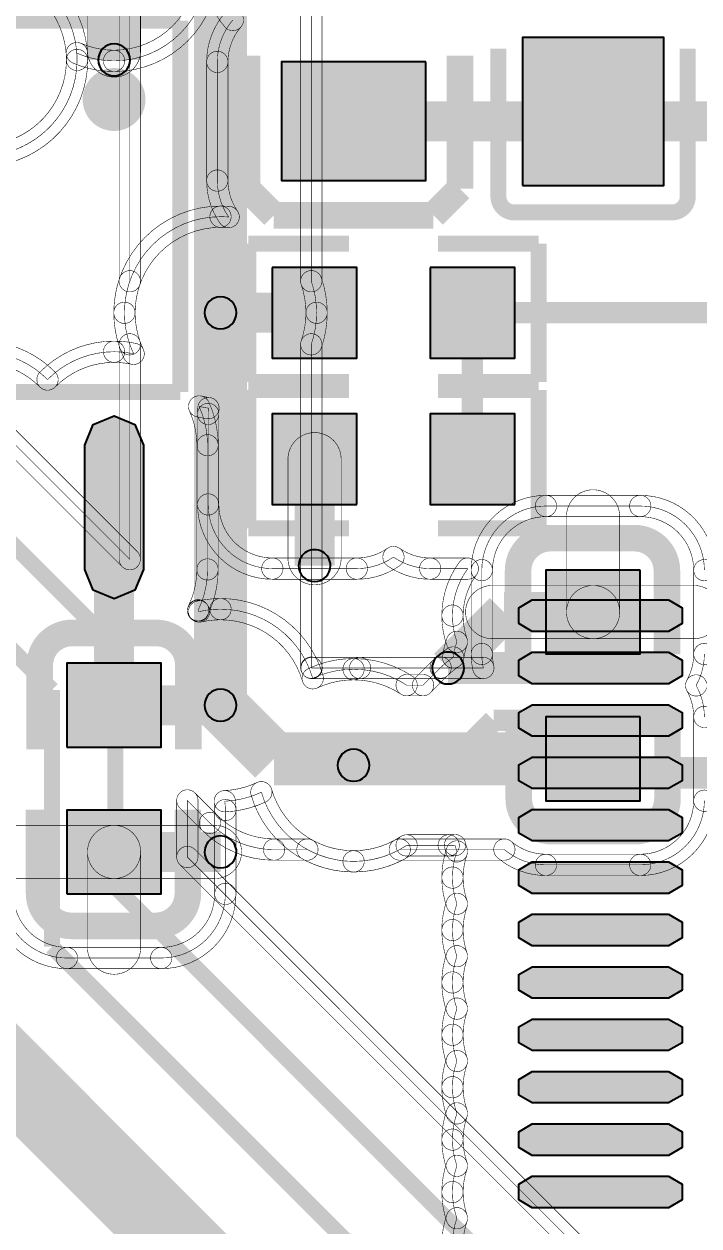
# Model space of a CAD drawing. Header units: millimetres. Extents: x -4.3 to 69.9, y 0.1 to 36.1.
# Drawn here: x 24.41 to 30.86, y 17.32 to 28.79 of the extents above; entities that cross this region are included whole.
import ezdxf

# ---------------------------------------------------------------- set-up
doc = ezdxf.new("R2010")
doc.units = ezdxf.units.MM
for name, color, linetype, true_color in [('Bottom Layer', 7, 'Continuous', 0x0000ff), ('Bottom Silkscreen Layer', 7, 'Continuous', 0x66cc33), ('Hole Layer', 7, 'Continuous', 0x222222), ('Top Layer', 7, 'Continuous', 0xff0000), ('Top Silkscreen Layer', 7, 'Continuous', 0xffcc00)]:
    doc.layers.add(name, color=color, linetype=linetype, true_color=true_color)

msp = doc.modelspace()

# ---------------------------------------------------------------- hatches: boundary and pattern name
at = {"layer": 'Bottom Layer'}
for points in [[(30.295059690119388, 23.579070358140722), (29.39505969011939, 23.579070358140722), (29.395059690119385, 22.779070358140725), (30.295059690119384, 22.779070358140725)], [(30.29505969011939, 22.17901955803912), (29.395059690119393, 22.17901955803912), (29.39505969011939, 21.37901955803912), (30.295059690119388, 21.37901955803912)]]:
    msp.add_hatch(color=256, dxfattribs=at).paths.add_polyline_path(points)
at = {"layer": 'Top Layer'}
for points in [[(29.17005334010668, 27.25105410210821), (30.52006604013208, 27.25105410210821), (30.520066040132082, 28.66106172212345), (29.170053340106683, 28.66106172212345)], [(28.247561595123194, 28.429108458216916), (26.870548641097287, 28.429108458216916), (26.870548641097287, 27.296570993141987), (28.247561595123194, 27.296570993141987)], [(26.78345186690374, 26.467056134112273), (26.78345186690374, 25.603048006096014), (27.589928879857762, 25.603048006096014), (27.589928879857762, 26.467056134112273)], [(28.290182880365766, 26.467056134112273), (28.290182880365766, 25.603048006096014), (29.09665989331979, 25.603048006096014), (29.09665989331979, 26.467056134112273)], [(24.993053086106176, 24.771069342138688), (25.075062443423676, 24.96905744481611), (25.273050546101096, 25.051066802133608), (25.471038648778514, 24.96905744481611), (25.553048006096017, 24.771069342138688), (25.553048006096017, 23.586055372110746), (25.471038648778514, 23.38806726943333), (25.273050546101096, 23.306057912115826), (25.075062443423676, 23.38806726943333), (24.993053086106176, 23.586055372110746)], [(27.589928879857755, 24.206045212090427), (27.589928879857755, 25.070053340106682), (26.783451866903732, 25.070053340106682), (26.783451866903732, 24.206045212090427)], [(29.09665989331978, 24.206045212090427), (29.09665989331978, 25.070053340106682), (28.29018288036576, 25.070053340106682), (28.29018288036576, 24.206045212090427)], [(30.565163830327663, 23.29503429006859), (30.695067640895328, 23.22003429006859), (30.695067640895328, 23.07003429006859), (30.565163830327663, 22.995034290068592), (29.265163830327662, 22.995034290068592), (29.135260019759997, 23.07003429006859), (29.135260019759997, 23.22003429006859), (29.265163830327662, 23.29503429006859)], [(30.565163830327663, 22.795161290322593), (30.695067640895328, 22.720161290322594), (30.695067640895328, 22.57016129032259), (30.565163830327663, 22.495161290322596), (29.265163830327662, 22.495161290322596), (29.135260019759997, 22.57016129032259), (29.135260019759997, 22.720161290322594), (29.265163830327662, 22.795161290322593)], [(24.823050546101097, 21.890068580137164), (25.723050546101096, 21.890068580137164), (25.723050546101096, 22.69006858013716), (24.823050546101097, 22.69006858013716)], [(30.565163830327663, 22.295034290068592), (30.695067640895328, 22.220034290068597), (30.695067640895328, 22.070034290068595), (30.565163830327663, 21.995034290068595), (29.265163830327662, 21.995034290068595), (29.135260019759997, 22.070034290068595), (29.135260019759997, 22.220034290068597), (29.265163830327662, 22.295034290068592)], [(30.565163830327663, 21.79516129032259), (30.695067640895328, 21.72016129032259), (30.695067640895328, 21.570161290322588), (30.565163830327663, 21.495161290322592), (29.265163830327662, 21.495161290322592), (29.135260019759997, 21.570161290322588), (29.135260019759997, 21.72016129032259), (29.265163830327662, 21.79516129032259)], [(24.823050546101097, 20.490017780035565), (25.723050546101096, 20.490017780035565), (25.723050546101096, 21.290017780035562), (24.823050546101097, 21.290017780035562)], [(30.565163830327663, 21.29503429006859), (30.695067640895328, 21.220034290068593), (30.695067640895328, 21.07003429006859), (30.565163830327663, 20.995034290068592), (29.265163830327662, 20.995034290068592), (29.135260019759997, 21.07003429006859), (29.135260019759997, 21.220034290068593), (29.265163830327662, 21.29503429006859)], [(30.565163830327663, 20.795161290322593), (30.695067640895328, 20.720161290322594), (30.695067640895328, 20.570161290322595), (30.565163830327663, 20.495161290322596), (29.265163830327662, 20.495161290322596), (29.135260019759997, 20.570161290322595), (29.135260019759997, 20.720161290322594), (29.265163830327662, 20.795161290322593)], [(30.565163830327663, 20.295034290068582), (30.695067640895328, 20.220034290068586), (30.695067640895328, 20.070034290068584), (30.565163830327663, 19.995034290068585), (29.265163830327662, 19.995034290068585), (29.135260019759997, 20.070034290068584), (29.135260019759997, 20.220034290068586), (29.265163830327662, 20.295034290068582)], [(30.565163830327663, 19.79516129032259), (30.695067640895328, 19.720161290322594), (30.695067640895328, 19.57016129032259), (30.565163830327663, 19.495161290322592), (29.265163830327662, 19.495161290322592), (29.135260019759997, 19.57016129032259), (29.135260019759997, 19.720161290322594), (29.265163830327662, 19.79516129032259)], [(30.565163830327663, 19.29503429006859), (30.695067640895328, 19.220034290068593), (30.695067640895328, 19.07003429006859), (30.565163830327663, 18.995034290068595), (29.265163830327662, 18.995034290068595), (29.135260019759997, 19.07003429006859), (29.135260019759997, 19.220034290068593), (29.265163830327662, 19.29503429006859)], [(30.565163830327663, 18.795161290322582), (30.695067640895328, 18.720161290322586), (30.695067640895328, 18.570161290322584), (30.565163830327663, 18.495161290322585), (29.265163830327662, 18.495161290322585), (29.135260019759997, 18.570161290322584), (29.135260019759997, 18.720161290322586), (29.265163830327662, 18.795161290322582)], [(30.565163830327663, 18.29503429006859), (30.695067640895328, 18.22003429006859), (30.695067640895328, 18.070034290068588), (30.565163830327663, 17.995034290068592), (29.265163830327662, 17.995034290068592), (29.135260019759997, 18.070034290068588), (29.135260019759997, 18.22003429006859), (29.265163830327662, 18.29503429006859)], [(30.565163830327663, 17.794907289814585), (30.695067640895328, 17.719907289814586), (30.695067640895328, 17.569907289814587), (30.565163830327663, 17.494907289814588), (29.265163830327662, 17.494907289814588), (29.135260019759997, 17.569907289814587), (29.135260019759997, 17.719907289814586), (29.265163830327662, 17.794907289814585)]]:
    msp.add_hatch(color=256, dxfattribs=at).paths.add_polyline_path(points)

# ---------------------------------------------------------------- linework, layer by layer
at = {"layer": 'Bottom Layer', "const_width": 0.005080010160020321}
for points in [[(25.422910845821697, 23.683647130818148), (24.056388112776215, 25.05016986386362), (24.056388112776226, 27.527935292346687), (24.06142825966699, 27.53297543923745, 0.39567566492825884), (24.91998983997968, 28.448056896113798, 0.41421356237309503), (24.003048006096016, 29.364998729997463, 0.1936106284134229), (23.368046736093476, 29.10953683822928, 0.1936106284134229), (22.733045466090935, 29.364998729997463, 0.1555990908378073), (22.20218440436881, 29.195699096550076), (22.20218440436881, 30.257664457993716), (23.18130235974316, 31.23678241336807), (23.181302437184208, 31.236782490809116), (23.84444374622271, 31.899923799847606), (26.692913385826778, 31.899923799847606), (26.692913385826778, 31.346829628573094), (25.676597888836472, 30.33051413158279), (25.676597885738857, 30.330514128485177, 0.198912367379658), (25.422910845821697, 29.718059436118875), (25.422910845821697, 29.718059399337992), (25.422910845821697, 26.336018557147046, 0.08380097908825353), (25.37211074422149, 26.035052070104143, 0.08380097908825353), (25.422910845821697, 25.73408558306124)], [(25.321310642621288, 29.718059399337992, -0.9999999999999999), (25.524511049022102, 29.718059399337992), (25.524511049022102, 26.336018557147046, -0.9999999999999999), (25.321310642621288, 26.336018557147046)], [(24.003048006096016, 29.466598933197872, -0.41421356237309503), (25.02159004318009, 28.448056896113798, -0.9999999999999999), (24.818389636779276, 28.448056896113798, 0.41421356237309503), (24.003048006096016, 29.263398526797054, -0.9999999999999999)], [(27.256794513589032, 26.336018557147046, -0.9999999999999999), (27.053594107188214, 26.336018557147046), (27.053594107188214, 29.359291783669736, -0.9999999999999999), (27.256794513589032, 29.359291783669736)], [(25.02159004318009, 28.448056896113798, -0.39567566492825884), (24.06789698582444, 27.431581371993534, -0.9999999999999999), (24.05495953350954, 27.634369506481367, 0.39567566492825884), (24.81838963677928, 28.448056896113798, -0.9999999999999999)], [(25.27051054102109, 26.035052070104143, -0.08380097908825353), (25.326939462743194, 26.369366644354013, -0.9999999999999999), (25.518882228900196, 26.302670469940075, 0.08380097908825353), (25.4737109474219, 26.035052070104143, -0.9999999999999999)], [(27.251165693467122, 26.369366644354013, -0.08380097908825353), (27.307594615189235, 26.035052070104143, -0.9999999999999999), (27.10439420878842, 26.035052070104143, 0.08380097908825353), (27.059222927310124, 26.302670469940075, -0.9999999999999999)], [(25.326939462743194, 25.700737495854273, -0.08380097908825353), (25.27051054102109, 26.035052070104143, -0.9999999999999999), (25.4737109474219, 26.035052070104143, 0.08380097908825353), (25.518882228900196, 25.76743367026821, -0.9999999999999999)], [(27.307594615189235, 26.035052070104143, -0.08380097908825353), (27.251165693467122, 25.700737495854273, -0.9999999999999999), (27.059222927310124, 25.76743367026821, 0.08380097908825353), (27.104394208788424, 26.035052070104143, -0.9999999999999999)], [(25.321310642621288, 25.73408558306124, -0.9999999999999999), (25.524511049022102, 25.73408558306124), (25.524511049022102, 23.683647130818148, -0.9999999999999999), (25.321310642621288, 23.683647130818148)], [(27.256794513589032, 22.6488362325863, -0.9999999999999999), (27.053594107188214, 22.6488362325863), (27.053594107188214, 25.73408558306124, -0.9999999999999999), (27.256794513589032, 25.73408558306124)], [(23.984545920123278, 24.978327671210682, -0.9999999999999999), (24.128230305429156, 25.12201205651656), (25.494753038474634, 23.755489323471085, -0.9999999999999999), (25.351068653168756, 23.61180493816521)], [(30.0990601981204, 23.17907035814072, -0.9999999999999999), (29.591059182118368, 23.17907035814072), (29.59105918211837, 24.092151384302777, -0.9999999999999999), (30.099060198120405, 24.092151384302777)], [(28.68131826263653, 23.57907035814071, -0.41421356237309503), (29.39505969011939, 24.292811785623574, -0.9999999999999999), (29.39505969011939, 24.089611379222763, 0.41421356237309503), (28.88451866903734, 23.57907035814071, -0.9999999999999999)], [(29.39505969011939, 24.089611379222763, -0.9999999999999999), (29.39505969011939, 24.292811785623577), (30.295059690119377, 24.29281178562358, -0.9999999999999999), (30.295059690119377, 24.089611379222767)], [(30.295059690119377, 24.292811785623577, -0.41421356237309503), (31.00880111760224, 23.579070358140722, -0.9999999999999999), (30.80560071120142, 23.579070358140722, 0.41421356237309503), (30.295059690119377, 24.089611379222767, -0.9999999999999999)], [(28.68131826263653, 23.57907035814071, -0.9999999999999999), (28.884518669037345, 23.57907035814071), (28.884518669037345, 22.779070358140725, -0.9999999999999999), (28.68131826263653, 22.779070358140725)], [(31.008801117602243, 22.779070358140736, -0.9999999999999999), (30.805600711201425, 22.779070358140736), (30.805600711201425, 23.579070358140722, -0.9999999999999999), (31.008801117602243, 23.579070358140722)], [(28.88197866395733, 22.925069850139707, -0.9999999999999999), (28.88197866395733, 23.43307086614174), (29.845059690119385, 23.433070866141737, -0.9999999999999999), (29.845059690119385, 22.925069850139703)], [(29.845059690119385, 22.925069850139703, -0.9999999999999999), (29.845059690119385, 23.433070866141737), (30.808140716281436, 23.43307086614174, -0.9999999999999999), (30.808140716281436, 22.925069850139707)], [(28.69860524097387, 22.622935718900486, -0.05519088664886913), (28.68131826263653, 22.779070358140725, -0.9999999999999999), (28.884518669037345, 22.779070358140725, 0.05519088664886913), (28.89688408770569, 22.66738686174468, -0.9999999999999999)], [(31.00880111760224, 22.779070358140736, -0.1287638136880009), (30.917194153728747, 22.429248211193517, -0.9999999999999999), (30.740074021740316, 22.52884170498632, 0.1287638136880009), (30.805600711201425, 22.779070358140736, -0.9999999999999999)], [(27.083352117735686, 22.576994039933364, -0.9999999999999999), (27.22703650304156, 22.72067842523924), (27.230711445305282, 22.71700348297552, -0.9999999999999999), (27.087027059999404, 22.573319097669643)], [(27.158869252652345, 22.543561087122175, -0.9999999999999999), (27.158869252652345, 22.74676149352299), (27.62103120492719, 22.74676149352299, -0.9999999999999999), (27.62103120492719, 22.543561087122175)], [(27.62103120492719, 22.543561087122175, -0.9999999999999999), (27.62103120492719, 22.74676149352299), (27.621031279345672, 22.74676149352299, -0.9999999999999999), (27.621031279345672, 22.543561087122175)], [(27.621031279345672, 22.543561087122175, -0.9999999999999999), (27.621031279345672, 22.74676149352299), (28.79774466433978, 22.74676149352299, -0.9999999999999999), (28.79774466433978, 22.543561087122175)], [(30.917194153728744, 22.52884170498632, -0.1287638136880009), (31.008801117602246, 22.179019558039123, -0.9999999999999999), (30.80560071120143, 22.179019558039116, 0.1287638136880009), (30.740074021740316, 22.429248211193517, -0.9999999999999999)], [(31.008801117602246, 21.37901955803913, -0.9999999999999999), (30.80560071120143, 21.37901955803913), (30.80560071120143, 22.17901955803912, -0.9999999999999999), (31.008801117602246, 22.17901955803912)], [(26.074032460477373, 20.841741423616376, -0.9999999999999999), (25.870832054076555, 20.841741423616376), (25.870832054076555, 21.381779516232758, -0.9999999999999999), (26.074032460477373, 21.381779516232758)], [(25.900590064624026, 21.309937323579817, -0.9999999999999999), (26.0442744499299, 21.453621708885695), (26.25948909690621, 21.238407061909385, -0.9999999999999999), (26.115804711600333, 21.09472267660351)], [(31.008801117602246, 21.379019558039133, -0.41421356237309503), (30.295059690119388, 20.665278130556263, -0.9999999999999999), (30.295059690119388, 20.86847853695708, 0.41421356237309503), (30.805600711201432, 21.379019558039126, -0.9999999999999999)], [(26.115804711600333, 21.09472267660351, -0.9999999999999999), (26.25948909690621, 21.238407061909385), (26.25948910048984, 21.238407058325755, -0.9999999999999999), (26.115804715183963, 21.09472267301988)], [(26.800101600203202, 20.81127762255525, -0.198912367379658), (26.115804715183963, 21.09472267301988, -0.9999999999999999), (26.25948910048984, 21.238407058325755, 0.198912367379658), (26.800101600203202, 21.01447802895606, -0.9999999999999999)], [(26.800101600203202, 20.81127762255525, -0.9999999999999999), (26.800101600203202, 21.014478028956063), (26.800101637338503, 21.014478028956063, -0.9999999999999999), (26.800101637338503, 20.81127762255525)], [(26.800101637338503, 20.81127762255525, -0.9999999999999999), (26.800101637338503, 21.014478028956063), (27.118487301419975, 21.014478028956063, -0.9999999999999999), (27.118487301419975, 20.81127762255525)], [(27.55905511811024, 20.6985013970028, -0.1259570272071733), (27.069670922839332, 20.82377360322588, -0.9999999999999999), (27.167303680000614, 21.001982048285427, 0.1259570272071733), (27.55905511811024, 20.90170180340361, -0.9999999999999999)], [(28.048439313381145, 20.82377360322588, -0.1259570272071733), (27.55905511811024, 20.6985013970028, -0.9999999999999999), (27.55905511811024, 20.90170180340361, 0.1259570272071733), (27.950806556219867, 21.00198204828543, -0.9999999999999999)], [(27.999622934800506, 20.81127762255525, -0.9999999999999999), (27.999622934800506, 21.014478028956063), (28.998286752673064, 21.014478028956063, -0.9999999999999999), (28.998286752673064, 20.81127762255525)], [(29.39505969011939, 20.665278130556263, -0.17814513729871373), (28.93243232322139, 20.835509903384956, -0.9999999999999999), (29.064141182124736, 20.990245748126355, 0.17814513729871373), (29.39505969011939, 20.86847853695708, -0.9999999999999999)], [(25.900590064624026, 20.76989923096344, -0.9999999999999999), (26.0442744499299, 20.913583616269314), (34.14122796397045, 12.81663010222876, -0.9999999999999999), (33.99754357866457, 12.672945716922884)], [(29.39505969011939, 20.665278130556263, -0.9999999999999999), (29.39505969011939, 20.86847853695708), (30.295059690119388, 20.86847853695708, -0.9999999999999999), (30.295059690119388, 20.665278130556263)]]:
    msp.add_lwpolyline(points, format="xyb", close=True, dxfattribs=at)
at = {"layer": 'Bottom Layer'}
for points, const_width in [([(26.28905257810516, 26.035052070104143), (26.28905257810516, 29.718059436118875)], 0.5080010160020321), ([(26.28905257810516, 22.290068580137163), (26.28905257810516, 26.035052070104143)], 0.5080010160020321), ([(23.368046736093476, 24.765049530099063), (25.2840919481839, 22.84900431800864)], 0.15240030480060962), ([(22.733045466090935, 24.38404876809754), (24.680218440436885, 22.43687579375159)], 0.15240030480060962), ([(28.995173990347983, 23.17907035814072), (28.461264922529846, 22.645161290322584)], 0.38100076200152405), ([(29.845059690119385, 23.17907035814072), (28.995173990347983, 23.17907035814072)], 0.38100076200152405), ([(25.2840919481839, 22.84900431800864), (25.2840919481839, 20.55662179324359)], 0.15240030480060962), ([(24.680218440436885, 22.43687579375159), (24.680218440436885, 19.985461010922023)], 0.15240030480060962), ([(26.28905257810516, 22.290068580137163), (26.8001016002032, 21.779019558039117)], 0.5080010160020321), ([(26.8001016002032, 21.779019558039117), (27.621031242062486, 21.779019558039117)], 0.5080010160020321), ([(27.621031242062486, 21.779019558039117), (29.845059690119385, 21.779019558039117)], 0.5080010160020321), ([(27.55905511811024, 21.71704343408687), (27.621031242062486, 21.779019558039117)], 0.38100076200152405), ([(25.2840919481839, 20.55662179324359), (33.78426466852934, 12.056446532893068)], 0.15240030480060962), ([(24.680218440436885, 19.985461010922023), (33.23565659131319, 11.430022860045721)], 0.15240030480060962), ([(23.622047244094492, 19.431038862077727), (31.623063246126495, 11.430022860045721)], 0.7620015240030481)]:
    msp.add_lwpolyline(points, dxfattribs=dict(at, const_width=const_width))
at = {"layer": 'Bottom Layer', "const_width": 0.005080010160020321}
for points in [[(30.907200914401834, 23.579070358140722, 0.41421356237309503), (30.295059690119377, 24.19121158242317), (29.39505969011939, 24.19121158242317, 0.41421356237309503), (28.78291846583694, 23.57907035814071), (28.78291846583694, 22.779070358140725, 0.05519088664886913), (28.79774466433978, 22.645161290322584), (27.621031279345672, 22.645161290322584), (27.62103120492719, 22.645161290322584), (27.158869252652345, 22.645161290322584), (27.155194310388623, 22.6488362325863), (27.155194310388623, 25.73408558306124, 0.08380097908825353), (27.205994411988826, 26.035052070104143, 0.08380097908825353), (27.155194310388623, 26.336018557147046), (27.155194310388623, 29.359291783669736)], [(30.907200914401837, 22.17901955803912, 0.1287638136880009), (30.82863408773453, 22.47904495808992, 0.1287638136880009), (30.907200914401834, 22.779070358140736)], [(34.069385771317506, 12.744787909575821), (25.972432257276964, 20.841741423616376), (25.972432257276964, 21.381779516232758), (26.187646904253274, 21.166564869256447), (26.187646907836903, 21.166564865672818, 0.198912367379658), (26.800101600203202, 20.912877825755654), (26.800101637338503, 20.912877825755654), (27.118487301419975, 20.912877825755654, 0.1259570272071733), (27.55905511811024, 20.800101600203202, 0.1259570272071733), (27.999622934800506, 20.912877825755654), (28.998286752673064, 20.912877825755654, 0.17814513729871373), (29.39505969011939, 20.766878333756672), (30.295059690119388, 20.766878333756672, 0.41421356237309503), (30.907200914401837, 21.37901955803913)]]:
    msp.add_lwpolyline(points, format="xyb", dxfattribs=at)
at = {"layer": 'Bottom Layer'}
for points in [[(30.295059690119388, 23.579070358140722), (29.39505969011939, 23.579070358140722), (29.395059690119385, 22.779070358140725), (30.295059690119384, 22.779070358140725)], [(30.29505969011939, 22.17901955803912), (29.395059690119393, 22.17901955803912), (29.39505969011939, 21.37901955803912), (30.295059690119388, 21.37901955803912)]]:
    msp.add_lwpolyline(points, close=True, dxfattribs=at)
at = {"layer": 'Bottom Silkscreen Layer', "const_width": 0.25400050800101603}
for points in [[(29.43944627889256, 23.88455676911354, 0.41421356237309503), (29.12961645923292, 23.5747269494539)], [(29.43944627889256, 23.88455676911354, 0.41421356237309503), (29.12961645923292, 23.5747269494539)], [(30.5492760985522, 23.5747269494539, 0.41423912235920324), (30.23942087884176, 23.88455676911354)], [(30.5492760985522, 23.5747269494539, 0.41423912235920324), (30.23942087884176, 23.88455676911354)], [(29.13543307086615, 21.398856997713995, 0.41423912235920324), (29.44528829057659, 21.089027178054355)], [(29.13543307086615, 21.398856997713995, 0.41423912235920324), (29.44528829057659, 21.089027178054355)], [(30.245262890525787, 21.08902717805436, 0.41421356237309503), (30.555092710185423, 21.398856997713995)], [(30.245262890525787, 21.08902717805436, 0.41421356237309503), (30.555092710185423, 21.398856997713995)]]:
    msp.add_lwpolyline(points, format="xyb", dxfattribs=at)
for points in [[(29.43944627889256, 23.88450596901194), (30.23942087884176, 23.88450596901194)], [(29.43944627889256, 23.88450596901194), (30.23942087884176, 23.88450596901194)], [(29.129616459232924, 22.774676149352302), (29.129616459232924, 23.574676149352303)], [(29.129616459232924, 22.774676149352302), (29.129616459232924, 23.574676149352303)], [(30.5492252984506, 22.774676149352302), (30.5492252984506, 23.574676149352303)], [(30.5492252984506, 22.774676149352302), (30.5492252984506, 23.574676149352303)], [(29.135433070866146, 22.1987807975616), (29.13543307086615, 21.398806197612398)], [(29.135433070866146, 22.1987807975616), (29.13543307086615, 21.398806197612398)], [(30.555092710185423, 22.1987807975616), (30.555092710185427, 21.398806197612398)], [(30.555092710185423, 22.1987807975616), (30.555092710185427, 21.398806197612398)], [(29.44528829057659, 21.08902717805436), (30.245313690627388, 21.08902717805436)], [(29.44528829057659, 21.08902717805436), (30.245313690627388, 21.08902717805436)]]:
    msp.add_lwpolyline(points, dxfattribs=at)
at = {"layer": 'Hole Layer'}
for points in [[(25.12065024130049, 28.448056896217125, 0.9999999999999999), (25.425450850901704, 28.448056895971526), (25.425450850901704, 28.448056896010467, 0.9999999999999999), (25.12065024130049, 28.448056896256066)], [(26.136652273304552, 26.03505207020747, 0.9999999999999999), (26.441452882905768, 26.03505206996187), (26.441452882905768, 26.035052070000816, 0.9999999999999999), (26.136652273304552, 26.035052070246415)], [(27.03429006858014, 23.62204724419782, 0.9999999999999999), (27.339090678181357, 23.62204724395222), (27.339090678181357, 23.622047243991165, 0.9999999999999999), (27.03429006858014, 23.62204724423676)], [(28.30886461772924, 22.64516129042591, 0.9999999999999999), (28.613665227330454, 22.64516129018031), (28.613665227330454, 22.645161290219257, 0.9999999999999999), (28.30886461772924, 22.645161290464852)], [(26.136652273304552, 22.29006858024049, 0.9999999999999999), (26.441452882905768, 22.29006857999489), (26.441452882905768, 22.290068580033836, 0.9999999999999999), (26.136652273304552, 22.290068580279435)], [(27.406654813309633, 21.7170434341902, 0.9999999999999999), (27.71145542291085, 21.7170434339446), (27.71145542291085, 21.717043433983545, 0.9999999999999999), (27.406654813309633, 21.717043434229144)], [(26.136652273304552, 20.89001778013889, 0.9999999999999999), (26.441452882905768, 20.89001777989329), (26.441452882905768, 20.890017779932236, 0.9999999999999999), (26.136652273304552, 20.890017780177832)]]:
    msp.add_lwpolyline(points, format="xyb", dxfattribs=at)
at = {"layer": 'Top Layer', "const_width": 0.005080010160020321}
for points in [[(24.003048006096016, 27.53111506223013, 0.41421356237309503), (24.91998983997968, 28.448056896113798, 0.01764711028609062), (24.917706813204337, 28.512722136429794, 0.1027755101857675), (25.273050546101096, 28.43890017780036, 0.41421356237309503), (26.165189230378463, 29.331038862077726), (26.165189230378463, 30.516052832105668, 0.41421356237309503), (25.273050546101096, 31.408191516383035, 0.20063206458083754), (24.638049276098556, 31.142698520736268, 0.20063206458083754), (24.003048006096016, 31.408191516383035, 0.20063206458083754)], [(26.4071292673475, 28.829057658115318, 0.17990587645590955), (26.258407416814837, 28.429108458216916), (26.258407416814837, 27.296570993141987, 0.15227138418542224), (26.36686929637203, 26.948685960173965, 0.021243851923961728), (26.28905257810516, 26.951993903987812, 0.41421356237309503), (25.37211074422149, 26.035052070104143, 0.11077644612989289), (25.459957689348457, 25.643409385807022, 0.05281469154026199), (25.273050546101096, 25.663208026416058, 0.20063206458083754), (24.638049276098556, 25.397715030769287, 0.20063206458083754), (24.003048006096016, 25.663208026416058, 0.20063206458083754)], [(24.21090932181865, 20.490017780035565, 0.41421356237309503), (24.823050546101108, 19.87787655575311), (25.723050546101096, 19.877876555753115, 0.41421356237309503), (26.335191770383545, 20.490017780035576), (26.335191770383542, 21.290017780035562, 0.034427121176086505), (26.329401400081093, 21.37401492489032, 0.0990862006558655), (26.67884815912491, 21.460103682238813, 0.33327130116304593), (27.55905511811024, 20.800101600203202, 0.14726145578980146), (28.06527500811189, 20.95250190500381), (28.46690250083168, 20.95250190500381, 0.01971604799641026), (28.527126125837846, 20.954877530438736), (28.527126126302107, 20.954877530558356, 0.02049303347740548), (28.545170086061795, 20.895097790195592, 0.08372628214708258), (28.503022606045214, 20.645161290322594, 0.08377022141182383), (28.545214185105873, 20.395097790195592, 0.08377022141182383), (28.503022606045214, 20.145034290068583, 0.08372628214708258), (28.545170086061795, 19.895097790195585, 0.08372628214708258), (28.503022606045214, 19.64516129032259, 0.08377022141182383), (28.54521418510587, 19.395097790195592, 0.08377022141182383), (28.503022606045214, 19.145034290068594, 0.08372628214708258), (28.545170086061795, 18.895097790195585, 0.08372628214708258), (28.503022606045214, 18.645161290322584, 0.08377022141182383), (28.54521418510587, 18.395097790195585, 0.08377022141182383), (28.503022606045214, 18.14503429006859, 0.08377022141182383), (28.54521418510587, 17.894970789941585, 0.08377022141182383), (28.503022606045214, 17.644907289814586, 0.08372628214708258), (28.545170086061795, 17.39497078994159, 0.08372628214708258), (28.503022606045214, 17.145034290068594, 0.08377022141182383)]]:
    msp.add_lwpolyline(points, format="xyb", dxfattribs=at)
for points in [[(25.019050038100076, 29.923545847091702, -0.9999999999999999), (25.527051054102106, 29.923545847091702), (25.527051054102113, 28.537960375920754, -0.9999999999999999), (25.01905003810008, 28.537960375920754)], [(26.26678943357887, 29.331038862077726, -0.41421356237309503), (25.273050546101096, 28.33729997459995, -0.9999999999999999), (25.273050546101096, 28.540500381000765, 0.41421356237309503), (26.063589027178054, 29.331038862077726, -0.9999999999999999)], [(26.330213188716833, 28.76267604817367, -0.17990587645590955), (26.156807213614428, 29.22900685801372, -0.9999999999999999), (26.360007620015246, 29.22900685801372, 0.17990587645590955), (26.48404534597817, 28.89543926805696, -0.9999999999999999)], [(26.156807213614428, 28.429108458216916, -0.17990587645590955), (26.330213188716833, 28.89543926805696, -0.9999999999999999), (26.48404534597817, 28.76267604817367, 0.17990587645590955), (26.360007620015246, 28.429108458216916, -0.9999999999999999)], [(25.019054049449025, 28.519887260010517, -0.01764711028609062), (25.02159004318009, 28.448056896113798, -0.9999999999999999), (24.818389636779276, 28.448056896113798, 0.01764711028609062), (24.81635957695965, 28.505557012849074, -0.9999999999999999)], [(25.273050546101096, 28.33729997459995, -0.1027755101857675), (24.877238894813885, 28.419529063342214, -0.9999999999999999), (24.958174731594788, 28.605915209517377, 0.1027755101857675), (25.273050546101096, 28.54050038100076, -0.9999999999999999)], [(25.02159004318009, 28.448056896113798, -0.41421356237309503), (24.003048006096016, 27.42951485902972, -0.9999999999999999), (24.003048006096016, 27.632715265430537, 0.41421356237309503), (24.818389636779276, 28.448056896113798, -0.9999999999999999)], [(26.156807213614428, 28.429108458216916, -0.9999999999999999), (26.360007620015246, 28.429108458216916), (26.360007620015246, 27.296570993141987, -0.9999999999999999), (26.156807213614428, 27.296570993141987)], [(26.28327106488236, 26.890945705739444, -0.15227138418542224), (26.156807213614428, 27.296570993141987, -0.9999999999999999), (26.360007620015246, 27.296570993141987, 0.15227138418542224), (26.4504675278617, 27.00642621460849, -0.9999999999999999)], [(25.270510541021086, 26.035052070104143, -0.41421356237309503), (26.28905257810516, 27.053594107188218, -0.9999999999999999), (26.28905257810516, 26.850393700787404, 0.41421356237309503), (25.4737109474219, 26.035052070104143, -0.9999999999999999)], [(26.289052578105164, 27.053594107188214, -0.021243851923961728), (26.375491647426536, 27.04991963220386, -0.9999999999999999), (26.35824694531753, 26.847452288144066, 0.021243851923961728), (26.28905257810516, 26.850393700787404, -0.9999999999999999)], [(25.368091219680124, 25.60001407452756, -0.11077644612989289), (25.270510541021086, 26.035052070104143, -0.9999999999999999), (25.4737109474219, 26.035052070104143, 0.11077644612989289), (25.551824159016792, 25.68680469708648, -0.9999999999999999)], [(24.003048006096016, 25.764808229616463, -0.20063206458083754), (24.710365676229813, 25.469079864983485, -0.9999999999999999), (24.5657328759673, 25.32635019655509, 0.20063206458083754), (24.003048006096016, 25.561607823215653, -0.9999999999999999)], [(24.5657328759673, 25.469079864983485, -0.20063206458083754), (25.273050546101096, 25.764808229616463, -0.9999999999999999), (25.273050546101096, 25.56160782321565, 0.20063206458083754), (24.71036567622981, 25.32635019655509, -0.9999999999999999)], [(25.273050546101096, 25.764808229616463, -0.05281469154026199), (25.48124339757769, 25.74275484325498, -0.9999999999999999), (25.438671981119228, 25.544063928359062, 0.05281469154026199), (25.273050546101096, 25.561607823215653, -0.9999999999999999)], [(26.17725704936527, 25.183292068271495, -0.1073458155166197), (26.26678943357887, 24.771069342138684, -0.9999999999999999), (26.063589027178054, 24.77106934213869, 0.1073458155166197), (25.992364286035983, 25.099000483697974, -0.9999999999999999)], [(26.16104747292458, 25.02458555687618, -0.024657771217156003), (26.06217998510733, 25.0420985425643, -0.9999999999999999), (26.107441350293925, 25.24019400940517, 0.024657771217156003), (26.186584651015465, 25.226174886198464, -0.9999999999999999)], [(26.069710439420874, 25.07005334010668, -0.02263205668683785), (26.072631696005924, 25.134563106422082, -0.9999999999999999), (26.27500042793412, 25.11619733665256, 0.02263205668683785), (26.27291084582169, 25.070053340106664, -0.9999999999999999)], [(26.069710439420874, 25.07005334010667, -0.9999999999999999), (26.27291084582169, 25.07005334010667), (26.272910845821695, 24.206045212090427, -0.9999999999999999), (26.069710439420877, 24.206045212090427)], [(28.390201915446795, 22.64972565547577), (28.222061223140955, 22.48158496316993), (28.06527500811189, 22.48158496316993, 0.14726145578980146), (27.55905511811024, 22.633985267970537, 0.1102111220322255), (27.169259537090486, 22.547008331985236, 0.33327130116304593), (26.28905257810516, 23.207010414020832, 0.05624571222060681), (26.084709062547745, 23.18395115317211, 0.004533523790598885), (26.075692151384306, 23.19042922676047), (26.075692151384306, 23.196596920600776, 0.11342292190246314), (26.165189230378463, 23.586055372110746), (26.165189230378463, 24.771069342138688, 0.1073458155166197), (26.084810667700626, 25.141146275984735, 0.024657771217156003), (26.173816061970022, 25.12538022153732, 0.02263205668683785), (26.171310642621282, 25.07005334010667), (26.171310642621286, 24.206045212090427, 0.41421356237309503), (26.783451866903732, 23.59390398780798), (27.589928879857755, 23.59390398780798, 0.15341448946373143), (27.940055880111757, 23.70392175898437, 0.15341448946373143), (28.29018288036576, 23.59390398780798), (28.6492293855999, 23.59390398780798, 0.1587557023633268), (28.503022606045214, 23.14503429006859, 0.08372628214708258), (28.545170086061795, 22.895097790195592, 0.050425967776397886), (28.50971220989604, 22.74591889518687), (28.50971220914759, 22.745918895286692, 0.053891124536933885), (28.39020195342651, 22.649725693455483)], [(27.440690881381762, 23.692964185928375, -0.9999999999999999), (26.93268986537973, 23.692964185928375), (26.932689865379732, 24.63804927609856, -0.9999999999999999), (27.440690881381766, 24.63804927609856)], [(26.26678943357887, 23.586055372110746, -0.9999999999999999), (26.063589027178054, 23.586055372110746), (26.063589027178054, 24.771069342138688, -0.9999999999999999), (26.26678943357887, 24.771069342138688)], [(26.783451866903732, 23.49230378460757, -0.41421356237309503), (26.069710439420877, 24.206045212090427, -0.9999999999999999), (26.272910845821695, 24.206045212090427, 0.41421356237309503), (26.783451866903732, 23.695504191008386, -0.9999999999999999)], [(27.99816824529914, 23.620581766767597, -0.15341448946373143), (27.589928879857755, 23.49230378460757, -0.9999999999999999), (27.589928879857755, 23.695504191008386, 0.15341448946373143), (27.88194351492437, 23.787261751201143, -0.9999999999999999)], [(28.29018288036576, 23.49230378460757, -0.15341448946373143), (27.881943514924373, 23.620581766767597, -0.9999999999999999), (27.99816824529914, 23.787261751201143, 0.15341448946373143), (28.29018288036576, 23.695504191008386, -0.9999999999999999)], [(26.26678943357887, 23.586055372110746, -0.11342292190246314), (26.167100081150213, 23.152243886135533, -0.9999999999999999), (25.9842842216184, 23.240949955066018, 0.11342292190246314), (26.063589027178054, 23.586055372110746, -0.9999999999999999)], [(26.783451866903732, 23.49230378460757, -0.9999999999999999), (26.783451866903732, 23.695504191008386), (27.589928879857755, 23.695504191008386, -0.9999999999999999), (27.589928879857755, 23.49230378460757)], [(28.29018288036576, 23.49230378460757, -0.9999999999999999), (28.29018288036576, 23.695504191008386), (28.6492293855999, 23.695504191008386, -0.9999999999999999), (28.6492293855999, 23.49230378460757)], [(28.401422402844805, 23.14503429006859, -0.1587557023633268), (28.56711984638505, 23.65374231048074, -0.9999999999999999), (28.731338924814747, 23.534065665135216, 0.1587557023633268), (28.604622809245623, 23.14503429006859, -0.9999999999999999)], [(26.17729235458471, 23.19042922676047, -0.9999999999999999), (25.974091948183897, 23.19042922676047), (25.974091948183897, 23.196596920600776, -0.9999999999999999), (26.17729235458471, 23.196596920600776)], [(26.134221878402286, 23.273476636988395, -0.004533523790598885), (26.14473537233144, 23.265923364464207, -0.9999999999999999), (26.024682752764047, 23.101978941880017, 0.004533523790598885), (26.017162424366326, 23.10738181653255, -0.9999999999999999)], [(26.062067121765757, 23.282996313619197, -0.05624571222060681), (26.28905257810516, 23.308610617221238, -0.9999999999999999), (26.28905257810516, 23.105410210820423, 0.05624571222060681), (26.10735100332973, 23.084905992725027, -0.9999999999999999)], [(26.28905257810516, 23.308610617221238, -0.33327130116304593), (27.26678939404177, 22.57547811058336, -0.9999999999999999), (27.071729680139203, 22.51853855338711, 0.33327130116304593), (26.28905257810516, 23.105410210820423, -0.9999999999999999)], [(28.449188516780715, 22.861779031984863, -0.08372628214708258), (28.401422402844805, 23.14503429006859, -0.9999999999999999), (28.604622809245623, 23.14503429006859, 0.08372628214708258), (28.641151655342878, 22.928416548406318, -0.9999999999999999)], [(28.409003790382066, 22.75935077998989, -0.050425967776397886), (28.449188516780715, 22.92841654840632, -0.9999999999999999), (28.641151655342878, 22.86177903198486, 0.050425967776397886), (28.61042062941001, 22.732487010383842, -0.9999999999999999)], [(28.31835976077357, 22.72156788610842, -0.053891124536933885), (28.454882152540353, 22.831454070406707, -0.9999999999999999), (28.564542265754824, 22.66038372016668, 0.053891124536933885), (28.462044146079446, 22.577883500802546, -0.9999999999999999)], [(28.496280021690044, 22.64521051613943, -0.9999999999999999), (28.523144396605133, 22.846627274433956), (28.523144397353587, 22.846627274334132, -0.9999999999999999), (28.496280022438494, 22.645210516039604)], [(27.126068890994116, 22.638971201558462, -0.1102111220322255), (27.559055118110244, 22.735585471170946, -0.9999999999999999), (27.559055118110237, 22.532385064770132, 0.1102111220322255), (27.212450183186853, 22.45504546241201, -0.9999999999999999)], [(27.55905511811024, 22.735585471170946, -0.14726145578980146), (28.121365854649465, 22.56629870600462, -0.9999999999999999), (28.00918416157431, 22.396871220335242, 0.14726145578980146), (27.55905511811024, 22.532385064770132, -0.9999999999999999)], [(28.293903415793896, 22.409742770516992, -0.9999999999999999), (28.150219030488017, 22.55342715582287), (28.318359722793858, 22.721567848128707, -0.9999999999999999), (28.462044108099732, 22.577883462822832)], [(28.462044108099732, 22.577883462822832, -0.9999999999999999), (28.318359722793858, 22.721567848128707), (28.31835976077357, 22.72156788610842, -0.9999999999999999), (28.462044146079446, 22.577883500802546)], [(28.06527500811189, 22.379984759969524, -0.9999999999999999), (28.06527500811189, 22.58318516637034), (28.222061223140955, 22.58318516637034, -0.9999999999999999), (28.222061223140955, 22.379984759969524)], [(26.72203880522128, 21.368140812665587, -0.0990862006558655), (26.333872183679535, 21.272513134835272, -0.9999999999999999), (26.32493061648265, 21.47551671494537, 0.0990862006558655), (26.635657513028537, 21.552066551812036, -0.9999999999999999)], [(27.55905511811024, 20.698501397002794, -0.33327130116304593), (26.581318302173628, 21.43163390364069, -0.9999999999999999), (26.776378016076194, 21.488573460836935, 0.33327130116304593), (27.55905511811024, 20.90170180340361, -0.9999999999999999)], [(26.430040545969888, 21.387956359720974, -0.034427121176086505), (26.43679197358395, 21.29001778003555, -0.9999999999999999), (26.233591567183133, 21.290017780035573, 0.034427121176086505), (26.228762254192297, 21.36007349005967, -0.9999999999999999)], [(26.233591567183133, 21.290017780035562, -0.9999999999999999), (26.43679197358395, 21.290017780035562), (26.436791973583954, 20.490017780035576, -0.9999999999999999), (26.233591567183137, 20.490017780035576)], [(24.30996951993904, 20.636017272034547, -0.9999999999999999), (24.30996951993904, 21.14401828803658), (25.273050546101096, 21.14401828803658, -0.9999999999999999), (25.273050546101096, 20.636017272034547)], [(25.01905003810008, 20.890017780035564, -0.9999999999999999), (25.527051054102113, 20.890017780035564), (25.527051054102113, 19.97693675387351, -0.9999999999999999), (25.01905003810008, 19.97693675387351)], [(25.273050546101096, 20.636017272034547, -0.9999999999999999), (25.273050546101096, 21.14401828803658), (26.236131572263147, 21.14401828803658, -0.9999999999999999), (26.236131572263147, 20.636017272034547)], [(28.121365854649465, 20.867788162169123, -0.14726145578980146), (27.55905511811024, 20.6985013970028, -0.9999999999999999), (27.55905511811024, 20.90170180340361, 0.14726145578980146), (28.00918416157431, 21.0372156478385, -0.9999999999999999)], [(28.06527500811189, 20.850901701803405, -0.9999999999999999), (28.06527500811189, 21.05410210820422), (28.46690250083168, 21.05410210820422, -0.9999999999999999), (28.46690250083168, 20.850901701803405)], [(28.535129265373556, 20.853593024970547, -0.01971604799641026), (28.466902500831683, 20.850901701803405, -0.9999999999999999), (28.466902500831676, 21.05410210820422, 0.01971604799641026), (28.51912298630214, 21.05616203590693, -0.9999999999999999)], [(28.401422402844805, 20.645161290322594, -0.08372628214708258), (28.449188516780715, 20.92841654840632, -0.9999999999999999), (28.641151655342878, 20.861779031984867, 0.08372628214708258), (28.604622809245623, 20.645161290322594, -0.9999999999999999)], [(28.55247577057546, 20.85649055568069, -0.9999999999999999), (28.501776481100237, 21.053264505196786), (28.501776481564495, 21.053264505316402, -0.9999999999999999), (28.552475771039717, 20.856490555800306)], [(28.449188516780715, 20.861779031984863, -0.02049303347740548), (28.428739136713457, 20.929527943381306, -0.9999999999999999), (28.625513115890755, 20.980227117735403, 0.02049303347740548), (28.641151655342878, 20.928416548406325, -0.9999999999999999)], [(28.44923849461956, 20.361762101721542, -0.08377022141182383), (28.401422402844805, 20.645161290322594, -0.9999999999999999), (28.604622809245623, 20.645161290322594, 0.08377022141182383), (28.64118987559219, 20.42843347866964, -0.9999999999999999)], [(24.823050546101108, 19.776276352552703, -0.41421356237309503), (24.109309118618242, 20.490017780035565, -0.9999999999999999), (24.312509525019056, 20.490017780035565, 0.41421356237309503), (24.823050546101104, 19.979476758953517, -0.9999999999999999)], [(26.436791973583954, 20.49001778003558, -0.41421356237309503), (25.723050546101096, 19.776276352552706, -0.9999999999999999), (25.723050546101096, 19.979476758953524, 0.41421356237309503), (26.23359156718314, 20.490017780035572, -0.9999999999999999)], [(28.40142240284481, 20.145034290068583, -0.08377022141182383), (28.44923849461956, 20.428433478669636, -0.9999999999999999), (28.641189875592193, 20.361762101721546, 0.08377022141182383), (28.604622809245623, 20.145034290068583, -0.9999999999999999)], [(28.449188516780715, 19.86177903198486, -0.08372628214708258), (28.401422402844805, 20.145034290068583, -0.9999999999999999), (28.604622809245623, 20.145034290068583, 0.08372628214708258), (28.641151655342878, 19.928416548406314, -0.9999999999999999)], [(24.823050546101108, 19.776276352552703, -0.9999999999999999), (24.823050546101108, 19.97947675895352), (25.723050546101096, 19.979476758953524, -0.9999999999999999), (25.723050546101096, 19.776276352552706)], [(28.40142240284481, 19.64516129032259, -0.08372628214708258), (28.449188516780715, 19.928416548406314, -0.9999999999999999), (28.641151655342878, 19.86177903198486, 0.08372628214708258), (28.604622809245623, 19.64516129032259, -0.9999999999999999)], [(28.449238494619557, 19.361762101721546, -0.08377022141182383), (28.401422402844805, 19.64516129032259, -0.9999999999999999), (28.604622809245623, 19.64516129032259, 0.08377022141182383), (28.641189875592186, 19.42843347866964, -0.9999999999999999)], [(28.401422402844805, 19.145034290068594, -0.08377022141182383), (28.449238494619557, 19.428433478669636, -0.9999999999999999), (28.641189875592186, 19.361762101721546, 0.08377022141182383), (28.604622809245623, 19.145034290068594, -0.9999999999999999)], [(28.449188516780712, 18.86177903198486, -0.08372628214708258), (28.401422402844805, 19.145034290068594, -0.9999999999999999), (28.604622809245623, 19.145034290068594, 0.08372628214708258), (28.641151655342878, 18.928416548406314, -0.9999999999999999)], [(28.40142240284481, 18.645161290322584, -0.08372628214708258), (28.449188516780715, 18.928416548406314, -0.9999999999999999), (28.641151655342878, 18.86177903198486, 0.08372628214708258), (28.604622809245623, 18.645161290322584, -0.9999999999999999)], [(28.449238494619557, 18.36176210172154, -0.08377022141182383), (28.401422402844805, 18.645161290322584, -0.9999999999999999), (28.604622809245623, 18.645161290322584, 0.08377022141182383), (28.641189875592186, 18.428433478669636, -0.9999999999999999)], [(28.401422402844805, 18.14503429006859, -0.08377022141182383), (28.449238494619557, 18.428433478669632, -0.9999999999999999), (28.641189875592186, 18.36176210172154, 0.08377022141182383), (28.604622809245623, 18.14503429006859, -0.9999999999999999)], [(28.449238494619557, 17.86163510146754, -0.08377022141182383), (28.401422402844805, 18.14503429006859, -0.9999999999999999), (28.604622809245623, 18.14503429006859, 0.08377022141182383), (28.64118987559219, 17.92830647841563, -0.9999999999999999)], [(28.401422402844805, 17.644907289814586, -0.08377022141182383), (28.449238494619557, 17.92830647841563, -0.9999999999999999), (28.641189875592186, 17.86163510146754, 0.08377022141182383), (28.604622809245623, 17.644907289814586, -0.9999999999999999)], [(28.449188516780715, 17.36165203173086, -0.08372628214708258), (28.401422402844805, 17.644907289814586, -0.9999999999999999), (28.604622809245623, 17.644907289814586, 0.08372628214708258), (28.641151655342878, 17.428289548152314, -0.9999999999999999)], [(28.40142240284481, 17.145034290068594, -0.08372628214708258), (28.449188516780715, 17.428289548152314, -0.9999999999999999), (28.641151655342878, 17.36165203173086, 0.08372628214708258), (28.604622809245623, 17.145034290068594, -0.9999999999999999)]]:
    msp.add_lwpolyline(points, format="xyb", close=True, dxfattribs=at)
at = {"layer": 'Top Layer'}
for points, const_width in [([(25.273050546101096, 29.9235458470917), (25.273050546101096, 28.448056896113798)], 0.5080010160020321), ([(29.75184150368301, 27.862839725679454), (29.845059690119385, 27.95605791211583)], 0.38100076200152405), ([(29.75184150368301, 27.862839725679454), (27.55905511811024, 27.862839725679454)], 0.38100076200152405), ([(31.635255270510545, 27.862839725679454), (29.75184150368301, 27.862839725679454)], 0.38100076200152405), ([(26.28905257810516, 26.035052070104143), (27.18669037338075, 26.035052070104143)], 0.38100076200152405), ([(28.69342138684278, 24.638049276098556), (28.69342138684278, 26.035052070104143)], 0.20320040640081283), ([(28.69342138684278, 26.035052070104143), (30.988061976123955, 26.035052070104143)], 0.20320040640081283), ([(27.18669037338075, 24.638049276098556), (27.18669037338075, 23.622047244094492)], 0.38100076200152405), ([(25.273050546101096, 22.290068580137163), (25.273050546101096, 24.17856235712472)], 0.38100076200152405), ([(28.461264922529846, 22.645161290322584), (29.915163830327664, 22.645161290322584)], 0.30480060960121924), ([(25.273050546101096, 22.290068580137163), (26.28905257810516, 22.290068580137163)], 0.38100076200152405), ([(28.46690373380747, 21.71704343408687), (28.894894589789185, 22.145034290068583)], 0.20320040640081283), ([(29.915163830327664, 22.145034290068583), (28.894894589789185, 22.145034290068583)], 0.20320040640081283), ([(27.55905511811024, 21.71704343408687), (28.46690373380747, 21.71704343408687)], 0.30480060960121924), ([(33.345948691897384, 21.645161290322584), (29.915163830327664, 21.645161290322584)], 0.30480060960121924), ([(25.273050546101096, 20.890017780035564), (26.28905257810516, 20.890017780035564)], 0.38100076200152405)]:
    msp.add_lwpolyline(points, dxfattribs=dict(at, const_width=const_width))
for points in [[(29.17005334010668, 27.25105410210821), (30.52006604013208, 27.25105410210821), (30.520066040132082, 28.66106172212345), (29.170053340106683, 28.66106172212345)], [(28.247561595123194, 28.429108458216916), (26.870548641097287, 28.429108458216916), (26.870548641097287, 27.296570993141987), (28.247561595123194, 27.296570993141987)], [(26.78345186690374, 26.467056134112273), (26.78345186690374, 25.603048006096014), (27.589928879857762, 25.603048006096014), (27.589928879857762, 26.467056134112273)], [(28.290182880365766, 26.467056134112273), (28.290182880365766, 25.603048006096014), (29.09665989331979, 25.603048006096014), (29.09665989331979, 26.467056134112273)], [(24.993053086106176, 24.771069342138688), (25.075062443423676, 24.96905744481611), (25.273050546101096, 25.051066802133608), (25.471038648778514, 24.96905744481611), (25.553048006096017, 24.771069342138688), (25.553048006096017, 23.586055372110746), (25.471038648778514, 23.38806726943333), (25.273050546101096, 23.306057912115826), (25.075062443423676, 23.38806726943333), (24.993053086106176, 23.586055372110746)], [(27.589928879857755, 24.206045212090427), (27.589928879857755, 25.070053340106682), (26.783451866903732, 25.070053340106682), (26.783451866903732, 24.206045212090427)], [(29.09665989331978, 24.206045212090427), (29.09665989331978, 25.070053340106682), (28.29018288036576, 25.070053340106682), (28.29018288036576, 24.206045212090427)], [(30.565163830327663, 23.29503429006859), (30.695067640895328, 23.22003429006859), (30.695067640895328, 23.07003429006859), (30.565163830327663, 22.995034290068592), (29.265163830327662, 22.995034290068592), (29.135260019759997, 23.07003429006859), (29.135260019759997, 23.22003429006859), (29.265163830327662, 23.29503429006859)], [(30.565163830327663, 22.795161290322593), (30.695067640895328, 22.720161290322594), (30.695067640895328, 22.57016129032259), (30.565163830327663, 22.495161290322596), (29.265163830327662, 22.495161290322596), (29.135260019759997, 22.57016129032259), (29.135260019759997, 22.720161290322594), (29.265163830327662, 22.795161290322593)], [(24.823050546101097, 21.890068580137164), (25.723050546101096, 21.890068580137164), (25.723050546101096, 22.69006858013716), (24.823050546101097, 22.69006858013716)], [(30.565163830327663, 22.295034290068592), (30.695067640895328, 22.220034290068597), (30.695067640895328, 22.070034290068595), (30.565163830327663, 21.995034290068595), (29.265163830327662, 21.995034290068595), (29.135260019759997, 22.070034290068595), (29.135260019759997, 22.220034290068597), (29.265163830327662, 22.295034290068592)], [(30.565163830327663, 21.79516129032259), (30.695067640895328, 21.72016129032259), (30.695067640895328, 21.570161290322588), (30.565163830327663, 21.495161290322592), (29.265163830327662, 21.495161290322592), (29.135260019759997, 21.570161290322588), (29.135260019759997, 21.72016129032259), (29.265163830327662, 21.79516129032259)], [(24.823050546101097, 20.490017780035565), (25.723050546101096, 20.490017780035565), (25.723050546101096, 21.290017780035562), (24.823050546101097, 21.290017780035562)], [(30.565163830327663, 21.29503429006859), (30.695067640895328, 21.220034290068593), (30.695067640895328, 21.07003429006859), (30.565163830327663, 20.995034290068592), (29.265163830327662, 20.995034290068592), (29.135260019759997, 21.07003429006859), (29.135260019759997, 21.220034290068593), (29.265163830327662, 21.29503429006859)], [(30.565163830327663, 20.795161290322593), (30.695067640895328, 20.720161290322594), (30.695067640895328, 20.570161290322595), (30.565163830327663, 20.495161290322596), (29.265163830327662, 20.495161290322596), (29.135260019759997, 20.570161290322595), (29.135260019759997, 20.720161290322594), (29.265163830327662, 20.795161290322593)], [(30.565163830327663, 20.295034290068582), (30.695067640895328, 20.220034290068586), (30.695067640895328, 20.070034290068584), (30.565163830327663, 19.995034290068585), (29.265163830327662, 19.995034290068585), (29.135260019759997, 20.070034290068584), (29.135260019759997, 20.220034290068586), (29.265163830327662, 20.295034290068582)], [(30.565163830327663, 19.79516129032259), (30.695067640895328, 19.720161290322594), (30.695067640895328, 19.57016129032259), (30.565163830327663, 19.495161290322592), (29.265163830327662, 19.495161290322592), (29.135260019759997, 19.57016129032259), (29.135260019759997, 19.720161290322594), (29.265163830327662, 19.79516129032259)], [(30.565163830327663, 19.29503429006859), (30.695067640895328, 19.220034290068593), (30.695067640895328, 19.07003429006859), (30.565163830327663, 18.995034290068595), (29.265163830327662, 18.995034290068595), (29.135260019759997, 19.07003429006859), (29.135260019759997, 19.220034290068593), (29.265163830327662, 19.29503429006859)], [(30.565163830327663, 18.795161290322582), (30.695067640895328, 18.720161290322586), (30.695067640895328, 18.570161290322584), (30.565163830327663, 18.495161290322585), (29.265163830327662, 18.495161290322585), (29.135260019759997, 18.570161290322584), (29.135260019759997, 18.720161290322586), (29.265163830327662, 18.795161290322582)], [(30.565163830327663, 18.29503429006859), (30.695067640895328, 18.22003429006859), (30.695067640895328, 18.070034290068588), (30.565163830327663, 17.995034290068592), (29.265163830327662, 17.995034290068592), (29.135260019759997, 18.070034290068588), (29.135260019759997, 18.22003429006859), (29.265163830327662, 18.29503429006859)], [(30.565163830327663, 17.794907289814585), (30.695067640895328, 17.719907289814586), (30.695067640895328, 17.569907289814587), (30.565163830327663, 17.494907289814588), (29.265163830327662, 17.494907289814588), (29.135260019759997, 17.569907289814587), (29.135260019759997, 17.719907289814586), (29.265163830327662, 17.794907289814585)]]:
    msp.add_lwpolyline(points, close=True, dxfattribs=at)
at = {"layer": 'Top Silkscreen Layer'}
for points, const_width in [([(15.751841503683005, 28.8224536449073), (25.904241808483615, 28.8224536449073)], 0.15240030480060962), ([(15.751841503683005, 28.8224536449073), (25.904241808483615, 28.8224536449073)], 0.15240030480060962), ([(25.904241808483615, 28.8224536449073), (25.904241808483615, 25.279654559309126)], 0.15240030480060962), ([(25.904241808483615, 28.8224536449073), (25.904241808483615, 25.279654559309126)], 0.15240030480060962), ([(26.543002286004572, 28.488315976631956), (26.543002286004572, 27.345313690627382)], 0.25400050800101603), ([(26.543002286004572, 28.488315976631956), (26.543002286004572, 27.345313690627382)], 0.25400050800101603), ([(28.575006350012703, 27.21831343662687), (28.575006350012703, 28.488315976631952)], 0.25400050800101603), ([(28.575006350012703, 27.21831343662687), (28.575006350012703, 28.488315976631952)], 0.25400050800101603), ([(28.941452882905768, 27.144856489712986), (28.941452882905768, 28.55486410972823)], 0.15240030480060962), ([(28.941452882905768, 27.144856489712986), (28.941452882905768, 28.55486410972823)], 0.15240030480060962), ([(30.748666497333, 28.554864109728225), (30.748666497333, 27.144856489712982)], 0.15240030480060962), ([(30.748666497333, 28.554864109728225), (30.748666497333, 27.144856489712982)], 0.15240030480060962), ([(26.543002286004572, 27.345313690627382), (26.543002286004572, 27.218313436626875)], 0.25400050800101603), ([(26.543002286004572, 27.345313690627382), (26.543002286004572, 27.218313436626875)], 0.25400050800101603), ([(26.543002286004572, 27.218313436626875), (26.79700279400559, 26.96431292862586)], 0.25400050800101603), ([(26.543002286004572, 27.218313436626875), (26.79700279400559, 26.96431292862586)], 0.25400050800101603), ([(28.321005842011687, 26.964312928625855), (28.575006350012703, 27.21831343662687)], 0.25400050800101603), ([(28.321005842011687, 26.964312928625855), (28.575006350012703, 27.21831343662687)], 0.25400050800101603), ([(26.79700279400559, 26.96431292862586), (28.194005588011176, 26.96431292862586)], 0.25400050800101603), ([(26.79700279400559, 26.96431292862586), (28.194005588011176, 26.96431292862586)], 0.25400050800101603), ([(28.194005588011176, 26.96431292862586), (28.321005842011687, 26.964312928625855)], 0.25400050800101603), ([(28.194005588011176, 26.96431292862586), (28.321005842011687, 26.964312928625855)], 0.25400050800101603), ([(30.596266192532386, 26.992456184912374), (29.09385318770638, 26.992456184912378)], 0.15240030480060962), ([(30.596266192532386, 26.992456184912374), (29.09385318770638, 26.992456184912378)], 0.15240030480060962), ([(26.554965709931423, 25.3744475488951), (26.554965709931423, 26.69565659131319)], 0.15240030480060962), ([(26.554965709931423, 26.69565659131319), (27.51384302768606, 26.69565659131319)], 0.15240030480060962), ([(26.554965709931423, 25.3744475488951), (26.554965709931423, 26.69565659131319)], 0.15240030480060962), ([(26.554965709931423, 26.69565659131319), (27.51384302768606, 26.69565659131319)], 0.15240030480060962), ([(29.325146050292105, 26.69565659131319), (28.366268732537467, 26.69565659131319)], 0.15240030480060962), ([(29.325146050292105, 26.69565659131319), (28.366268732537467, 26.69565659131319)], 0.15240030480060962), ([(29.325146050292105, 25.3744475488951), (29.325146050292105, 26.69565659131319)], 0.15240030480060962), ([(29.325146050292105, 25.3744475488951), (29.325146050292105, 26.69565659131319)], 0.15240030480060962), ([(25.904241808483615, 25.279654559309126), (15.751841503683005, 25.279654559309126)], 0.15240030480060962), ([(25.904241808483615, 25.279654559309126), (15.751841503683005, 25.279654559309126)], 0.15240030480060962), ([(27.51384302768606, 25.3744475488951), (26.554965709931423, 25.3744475488951)], 0.15240030480060962), ([(27.51384302768606, 25.3744475488951), (26.554965709931423, 25.3744475488951)], 0.15240030480060962), ([(27.513843027686057, 25.298653797307605), (26.55496570993142, 25.298653797307605)], 0.15240030480060962), ([(26.55496570993142, 25.298653797307605), (26.55496570993142, 23.977444754889515)], 0.15240030480060962), ([(27.513843027686057, 25.298653797307605), (26.55496570993142, 25.298653797307605)], 0.15240030480060962), ([(26.55496570993142, 25.298653797307605), (26.55496570993142, 23.977444754889515)], 0.15240030480060962), ([(28.366268732537467, 25.3744475488951), (29.325146050292105, 25.3744475488951)], 0.15240030480060962), ([(28.366268732537467, 25.3744475488951), (29.325146050292105, 25.3744475488951)], 0.15240030480060962), ([(28.366268732537463, 25.298653797307605), (29.3251460502921, 25.298653797307605)], 0.15240030480060962), ([(28.366268732537463, 25.298653797307605), (29.3251460502921, 25.298653797307605)], 0.15240030480060962), ([(29.3251460502921, 25.298653797307605), (29.3251460502921, 23.977444754889515)], 0.15240030480060962), ([(29.3251460502921, 25.298653797307605), (29.3251460502921, 23.977444754889515)], 0.15240030480060962), ([(26.55496570993142, 23.977444754889515), (27.513843027686057, 23.977444754889515)], 0.15240030480060962), ([(26.55496570993142, 23.977444754889515), (27.513843027686057, 23.977444754889515)], 0.15240030480060962), ([(29.3251460502921, 23.977444754889515), (28.366268732537463, 23.977444754889515)], 0.15240030480060962), ([(29.3251460502921, 23.977444754889515), (28.366268732537463, 23.977444754889515)], 0.15240030480060962), ([(24.873279146558296, 22.98006096012192), (25.673304546609096, 22.98006096012192)], 0.25400050800101603), ([(24.873279146558296, 22.98006096012192), (25.673304546609096, 22.98006096012192)], 0.25400050800101603), ([(24.563423926847857, 21.870307340614684), (24.563423926847857, 22.670281940563882)], 0.25400050800101603), ([(24.563423926847857, 21.870307340614684), (24.563423926847857, 22.670281940563882)], 0.25400050800101603), ([(25.983083566167135, 21.870307340614684), (25.983083566167135, 22.670281940563882)], 0.25400050800101603), ([(25.983083566167135, 21.870307340614684), (25.983083566167135, 22.670281940563882)], 0.25400050800101603), ([(24.557607315214636, 21.29441198882398), (24.557607315214636, 20.49441198882398)], 0.25400050800101603), ([(24.557607315214636, 21.29441198882398), (24.557607315214636, 20.49441198882398)], 0.25400050800101603), ([(25.977216154432313, 21.29441198882398), (25.977216154432313, 20.49441198882398)], 0.25400050800101603), ([(25.977216154432313, 21.29441198882398), (25.977216154432313, 20.49441198882398)], 0.25400050800101603), ([(24.867437134874272, 20.18458216916434), (25.66741173482347, 20.18458216916434)], 0.25400050800101603), ([(24.867437134874272, 20.18458216916434), (25.66741173482347, 20.18458216916434)], 0.25400050800101603)]:
    msp.add_lwpolyline(points, dxfattribs=dict(at, const_width=const_width))
at = {"layer": 'Top Silkscreen Layer', "const_width": 0.30000000000000004}
msp.add_lwpolyline([(25.122936245872488, 28.070104140208286, 0.9999999999999999), (25.423164846329694, 28.070104140208286, 0.9999999999999999)], format="xyb", close=True, dxfattribs=at)
msp.add_lwpolyline([(25.122936245872488, 28.070104140208286, 0.9999999999999999), (25.423164846329694, 28.070104140208286, 0.9999999999999999)], format="xyb", close=True, dxfattribs=at)
at = {"layer": 'Top Silkscreen Layer'}
for points, const_width in [([(29.09385318770638, 26.992456184912374, -0.41421356237309503), (28.941452882905768, 27.144856489712986)], 0.15240030480060962), ([(29.09385318770638, 26.992456184912374, -0.41421356237309503), (28.941452882905768, 27.144856489712986)], 0.15240030480060962), ([(30.748666497332994, 27.144856489712982, -0.41421356237309503), (30.596266192532386, 26.992456184912374)], 0.15240030480060962), ([(30.748666497332994, 27.144856489712982, -0.41421356237309503), (30.596266192532386, 26.992456184912374)], 0.15240030480060962), ([(24.56342392684786, 22.670231140462285, -0.41423912235920324), (24.873279146558296, 22.98006096012192)], 0.25400050800101603), ([(24.56342392684786, 22.670231140462285, -0.41423912235920324), (24.873279146558296, 22.98006096012192)], 0.25400050800101603), ([(25.673253746507495, 22.980060960121925, -0.41421356237309503), (25.983083566167135, 22.670231140462285)], 0.25400050800101603), ([(25.673253746507495, 22.980060960121925, -0.41421356237309503), (25.983083566167135, 22.670231140462285)], 0.25400050800101603), ([(24.867437134874272, 20.184531369062743, -0.41421356237309503), (24.557607315214636, 20.49436118872238)], 0.25400050800101603), ([(24.867437134874272, 20.184531369062743, -0.41421356237309503), (24.557607315214636, 20.49436118872238)], 0.25400050800101603), ([(25.97726695453391, 20.49436118872238, -0.41423912235920324), (25.66741173482347, 20.18453136906274)], 0.25400050800101603), ([(25.97726695453391, 20.49436118872238, -0.41423912235920324), (25.66741173482347, 20.18453136906274)], 0.25400050800101603)]:
    msp.add_lwpolyline(points, format="xyb", dxfattribs=dict(at, const_width=const_width))

doc.saveas('drawing.dxf')
